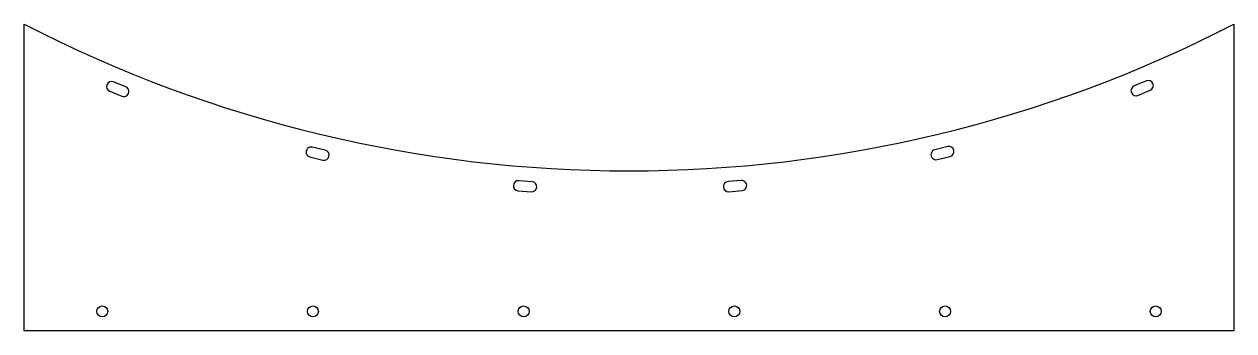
# Model space of a CAD drawing. Header units: millimetres. Extents: x 2588 to 4138, y 398 to 792.
import ezdxf

# ---------------------------------------------------------------- set-up
doc = ezdxf.new("R2010")
doc.units = ezdxf.units.MM

msp = doc.modelspace()

# ---------------------------------------------------------------- linework, layer by layer
msp.add_lwpolyline([(4138.1, 791.5), (4138.1, 398), (2588.1, 398), (2588.1, 791.5, 0.242808), (4138.1, 791.5)], format="xyb")
for points in [[(2713.4, 699.1, 1), (2718.4, 711.2), (2702.7, 717.6, 1), (2697.7, 705.6)], [(4031, 706.7, 1), (4026, 718.7), (4010.3, 712.2, 1), (4015.3, 700.2)], [(2970.8, 617.1, 1), (2973.8, 629.8), (2957.3, 633.7, 1), (2954.3, 621.1)], [(3774.6, 621.7, 1), (3771.5, 634.4), (3755, 630.4, 1), (3758, 617.8)], [(3237.9, 576.4, 1), (3238.9, 589.4), (3221.9, 590.7, 1), (3220.9, 577.7)], [(3508, 578, 1), (3507, 590.9), (3490, 589.6, 1), (3491, 576.6)]]:
    msp.add_lwpolyline(points, format="xyb", close=True)
for centre in [(2688.1, 423), (2958.1, 423), (3228.1, 423), (3498.1, 423), (3768.1, 423), (4038.1, 423)]:
    msp.add_circle(centre, 7)

doc.saveas('drawing.dxf')
